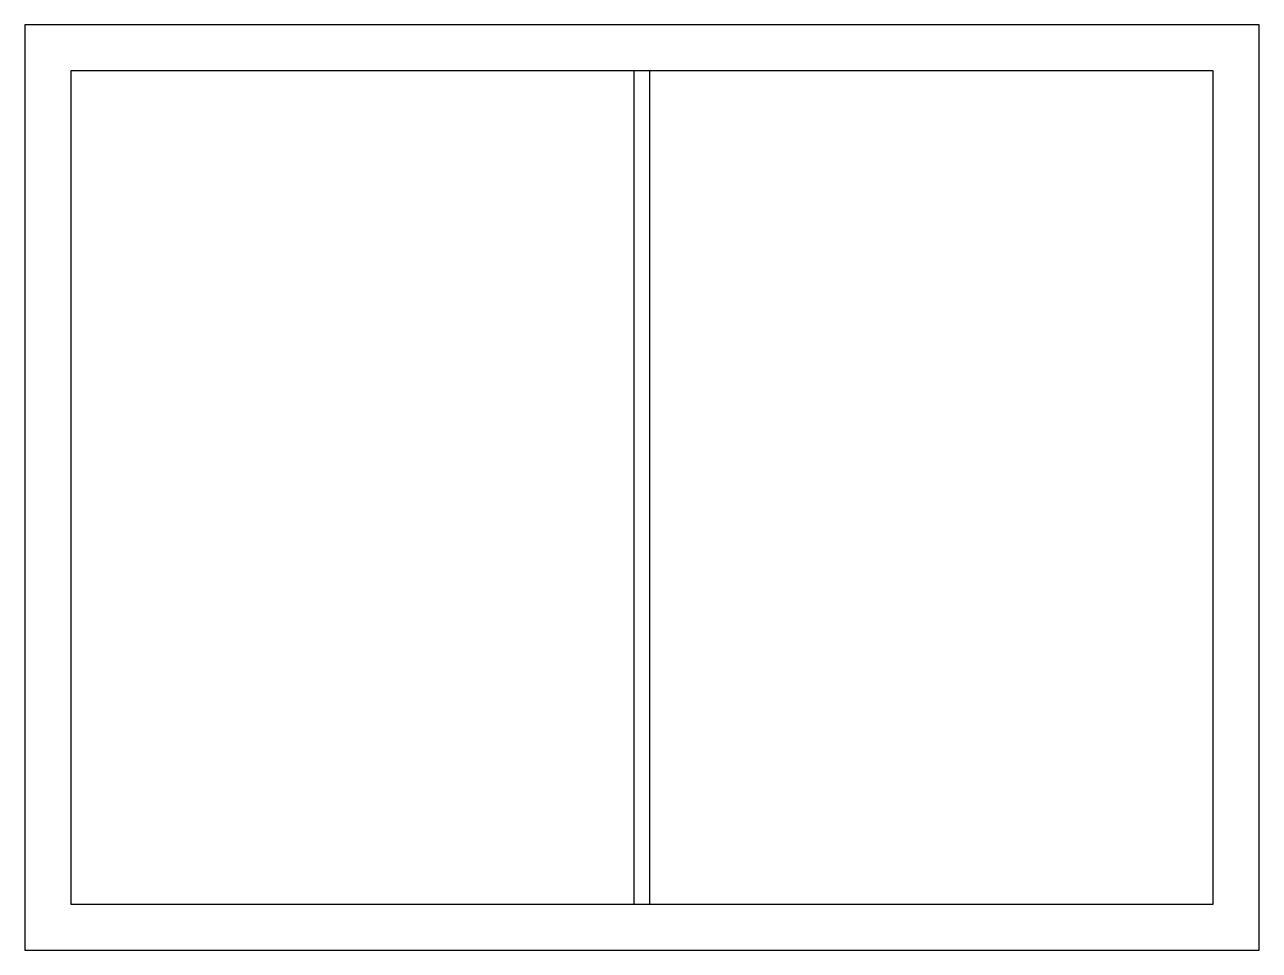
# Model space of a CAD drawing. Header units: metres. Extents: x 0 to 8, y 0 to 6.
import ezdxf

# ---------------------------------------------------------------- set-up
doc = ezdxf.new("R2010")
doc.units = ezdxf.units.M

msp = doc.modelspace()

# ---------------------------------------------------------------- linework, layer by layer
at = {"layer": 'A-WALL'}
for p, q in [((3.95, 0.3), (3.95, 5.7)), ((4.05, 0.3), (4.05, 5.7))]:
    msp.add_line(p, q, dxfattribs=at)
for points in [[(0, 0), (8, 0), (8, 6), (0, 6)], [(0.3, 0.3), (7.7, 0.3), (7.7, 5.7), (0.3, 5.7)]]:
    msp.add_lwpolyline(points, close=True, dxfattribs=at)

doc.saveas('drawing.dxf')
